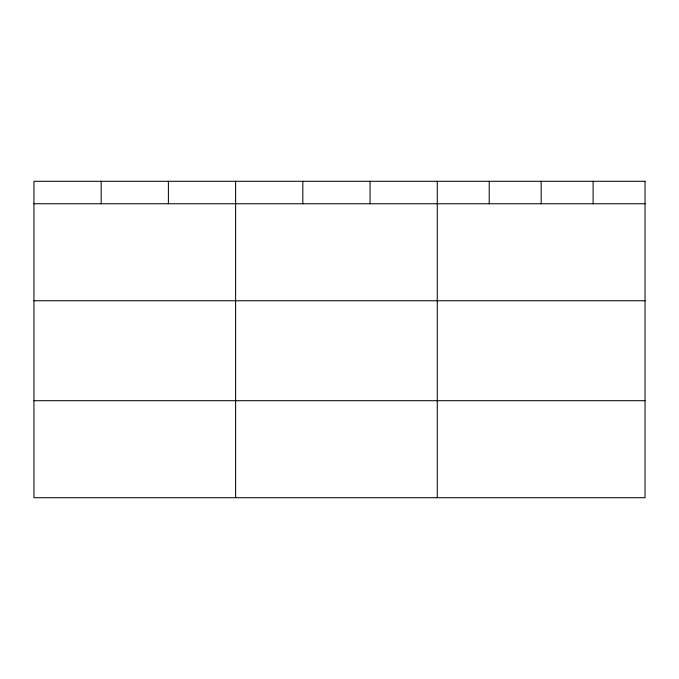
<?xml version="1.0" encoding="UTF-8"?>
<svg xmlns="http://www.w3.org/2000/svg" width="679" height="679" viewBox="0 0 679 679"><rect width="100%" height="100%" fill="white"/><g stroke="black" fill="none" stroke-linecap="round" stroke-linejoin="round"><path stroke-width="1.02" d="M33.95 203.751L645.05 203.751M33.95 300.755L645.05 300.755M33.95 400.703L645.05 400.703M593.106 181.285L593.106 203.751M541.163 181.285L541.163 203.751M489.219 181.285L489.219 203.751M437.276 181.285L437.276 497.715M370.055 181.285L370.055 203.751M302.834 181.285L302.834 203.751M235.613 181.285L235.613 497.715M168.392 181.285L168.392 203.751M101.171 181.285L101.171 203.751M645.05 181.285L33.95 181.285L33.95 497.715L645.05 497.715L645.05 181.285"/></g></svg>
